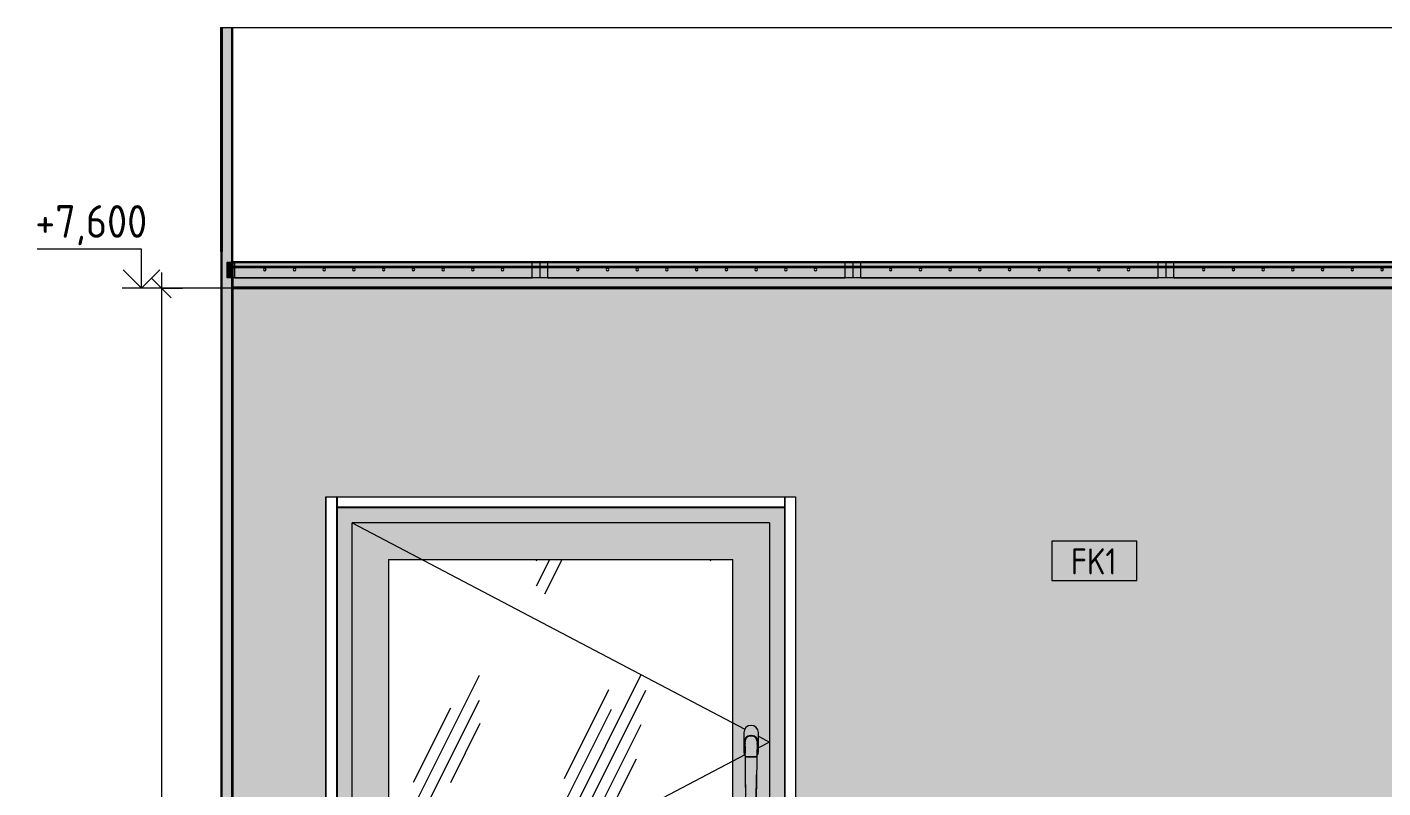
# Model space of a CAD drawing. Header units: millimetres. Extents: x 108302 to 166327, y -1987 to 21700.
# Drawn here: x 122686 to 125285, y 6642 to 8100 of the extents above; entities that cross this region are included whole.
import ezdxf

# ---------------------------------------------------------------- set-up
doc = ezdxf.new("R2010")
doc.units = ezdxf.units.MM
for name, color, linetype, lineweight in [('A-ANNO-DIMS', 7, 'Continuous', 9), ('A-ANNO-DIMS-25', 7, 'Continuous', 9), ('A-CLNG', 7, 'Continuous', 9), ('A-FLOR', 7, 'Continuous', 9), ('A-GLAZ', 7, 'Continuous', 9), ('A-WALL-IDEN', 7, 'Continuous', 9), ('A-WALL-PATT', 7, 'Continuous', 9), ('G-ANNO-DIMS', 7, 'Continuous', 9), ('G-ANNO-DIMS-1', 7, 'Continuous', 20), ('I-WALL', 7, 'Continuous', 9)]:
    doc.layers.add(name, color=color, linetype=linetype, lineweight=lineweight)
for name, color, linetype, lineweight, true_color in [('A-CLNG-1', 7, 'Continuous', 9, 0x787878), ('A-CLNG-FNSH-1', 251, 'Continuous', 30, 0x505050), ('A-CLNG-FNSH-2', 7, 'Continuous', 30, 0x3c3c3c), ('A-FLOR-FNSH-1', 7, 'Continuous', 40, 0x3c3c3c), ('A-WALL-4', 7, 'Continuous', 30, 0x3c3c3c), ('A-WALL-FNSH-2', 251, 'Continuous', 30, 0x505050), ('A-WALL-FNSH-3', 7, 'Continuous', 30, 0x3c3c3c), ('I-FURN-2', 7, 'Continuous', 9, 0xacacac), ('I-FURN-4', 7, 'Continuous', 9, 0xc0c0c0), ('I-WALL-1', 7, 'Continuous', 9, 0x787878)]:
    doc.layers.add(name, color=color, linetype=linetype, lineweight=lineweight, true_color=true_color)
doc.layers.add('I-FURN-3', color=7, linetype='Continuous', lineweight=9, true_color=0x7f7f7f, transparency=0.7)
doc.styles.add('GOST Common_1', font='GOST_Common.ttf', dxfattribs={"width": 0.9, "height": 50})
doc.styles.add('ISOCPEUR_1', font='isocpeur.ttf', dxfattribs={"width": 0.9, "height": 62.5})
doc.dimstyles.new('ISO-2_5_0_9К_БОЛЬШОЙ_1', dxfattribs={"dimscale": 304.8, "dimtxt": 62.248823, "dimasz": 0.123031, "dimexe": 0.098425, "dimexo": 0.246063, "dimgap": 0, "dimtad": 1, "dimdec": 0, "dimrnd": 10, "dimzin": 0, "dimdsep": 46, "dimtxsty": 'ISOCPEUR_1', "dimblk1": 'OBLIQUE', "dimblk2": 'OBLIQUE', "dimsah": 1, "dimcen": 0.09, "dimdle": 0.098425, "dimazin": 0, "dimtfac": 1, "dimtdec": 4, "dimtix": 1, "dimtmove": 0, "dimatfit": 3, "dimfxl": 1, "dimtvp": 1, "dimtolj": 1, "dimtzin": 0, "dimarcsym": 2})

# ---------------------------------------------------------------- blocks, each defined once
blk = doc.blocks.new('120_Окно_СКБ_1Ст - 120_Окно_СКБ_1Ст 900х2500_h_ с форточкой-22877787-Развертка 2_47-1')
at = {"layer": 'A-GLAZ'}
h = blk.add_hatch(color=256, dxfattribs=at)
h.paths.add_polyline_path([(111250.4, 4700), (111250.4, 7200), (111250, 7200), (111250, 4700)])
h.paths.add_polyline_path([(112080, 4700), (112129.4, 4700), (112129.4, 7180), (111271.4, 7180), (111271.4, 4700), (112030, 4700)])
h.paths.add_polyline_path([(111842.9, 4750), (111300, 4750), (111300, 6280), (112100, 6280), (112100, 4750), (112002.2, 4750)])
h.paths.add_polyline_path([(111604, 6310), (111300, 6310), (111300, 7150), (112100, 7150), (112100, 6310), (111684.7, 6310)])
h = blk.add_hatch(color=256, dxfattribs=at)
h.paths.add_polyline_path([(112030, 6310), (112100, 6310), (112100, 7150), (111300, 7150), (111300, 6310), (112002.2, 6310)])
h.paths.add_polyline_path([(111370, 6380), (111370, 7080), (112030, 7080), (112030, 6380), (111576.2, 6380)])
h.paths.add_polyline_path([(112072, 6620.5), (112056, 6620.8), (112055.1, 6621.3), (112055, 6621.6), (112053.8, 6703.8), (112052.9, 6705), (112051.5, 6708.4), (112051, 6712), (112051, 6748), (112051.5, 6751.6), (112052.9, 6755), (112055.1, 6757.9), (112058, 6760.1), (112061.4, 6761.5), (112065, 6762), (112068.6, 6761.5), (112072, 6760.1), (112075, 6757.8), (112077.1, 6755), (112078.5, 6751.6), (112079, 6748), (112079, 6712), (112078.5, 6708.4), (112077.1, 6705), (112076.1, 6703.6), (112075.8, 6680.4), (112074.9, 6621.3), (112073.9, 6620.7), (112072.8, 6620.5)])
h = blk.add_hatch(dxfattribs=at)
h.set_pattern_fill('FP_14', color=256, style=0, pattern_type=2)
h.set_pattern_definition([(63.435, (63.5, 31.75), (-255.5833, 766.7475), [317.5, -190.5, 317.5, -190.5, -403.903]), (63.435, (63.5, 31.75), (-255.5833, 766.7475), [-1016, 127, -276.903]), (63.435, (47.6, 47.6), (-255.5833, 766.7475), [254, -317.5, 190.5, -190.5, -467.403]), (63.435, (47.6, 47.6), (-255.5833, 766.7475), [-952.5, 222.25, -245.153]), (63.435, (47.6, 95.25), (-255.5833, 766.7475), [190.5, -381, 127, -190.5, -530.903]), (63.435, (47.6, 95.25), (-255.5833, 766.7475), [-889, 285.75, -245.153]), (63.435, (95.25, 47.6), (-255.5833, 766.7475), [190.5, -381, 158.75, -6404.653]), (63.435, (142.9, 95.25), (-255.5833, 766.7475), [95.25, -476.25, 63.5, -6499.903]), (63.435, (63.5, 174.6), (-255.5833, 766.7475), [63.5, -476.25, 63.5, -254, -562.653]), (63.435, (63.5, 174.6), (-255.5833, 766.7475), [-857.25, 158.75, -403.903]), (63.435, (349.25, 127), (-255.5833, 766.7475), [317.5, -476.25, 381, -251.503]), (63.435, (349.25, 79.4), (-255.5833, 766.7475), [444.5, -317.5, 476.25, -188.003]), (63.435, (381, 95.25), (-255.5833, 766.7475), [508, -254, 381, -276.903]), (63.435, (428.6, 142.9), (-255.5833, 766.7475), [317.5, -444.5, 254, -403.903]), (63.435, (381, 238.1), (-255.5833, 766.7475), [158.75, -635, 190.5, -435.653]), (63.435, (476.25, 190.5), (-255.5833, 766.7475), [127, -635, 127, -530.903])])
h.paths.add_polyline_path([(111576.2, 6380), (112030, 6380), (112030, 7080), (111370, 7080), (111370, 6380)])
h = blk.add_hatch(color=256, dxfattribs=at)
h.paths.add_polyline_path([(112052.9, 6730.3), (112053.1, 6731.9), (112053, 6730.4)])
h.paths.add_polyline_path([(112053.9, 6703.6), (112053, 6729.7), (112052.9, 6733.7), (112053.1, 6734), (112053.4, 6734.4), (112053.8, 6736.1), (112054.5, 6737.3), (112056.5, 6739.6), (112056.6, 6739.2), (112057.2, 6740), (112057.3, 6740.2), (112059.2, 6741.4), (112062.1, 6742.2), (112066, 6742.5), (112069.7, 6741.8), (112072.6, 6740.3), (112074.8, 6738.2), (112076.4, 6735.7), (112077, 6733.8), (112076.9, 6733.5), (112077.3, 6732), (112077.1, 6729.7), (112076.5, 6719.3), (112076.1, 6703.6), (112077.1, 6705), (112078.6, 6708.6), (112079, 6713.4), (112079, 6748), (112078.5, 6751.6), (112077.1, 6755), (112074.9, 6757.9), (112072, 6760.1), (112068.6, 6761.5), (112065, 6762), (112061.4, 6761.5), (112058, 6760.1), (112055, 6757.8), (112052.9, 6755), (112051.5, 6751.6), (112051, 6748), (112051, 6712), (112051.5, 6708.4), (112052.9, 6705), (112053.8, 6703.8)])
for points in [[(112054, 6701.2), (112054.5, 6701.6), (112057, 6701.9), (112058, 6701.9), (112060.2, 6725.9), (112061, 6732.1), (112062.6, 6739.4), (112063.4, 6742.4), (112060, 6741.7), (112057.4, 6740.3), (112057.3, 6739.9), (112057.2, 6739.7), (112056.6, 6739.2), (112056.3, 6739.4), (112055.2, 6738.3), (112053.6, 6735.7), (112053.5, 6735.4), (112053.3, 6734.2), (112052.9, 6733.7), (112053, 6729.7), (112053.3, 6725.2), (112054, 6701.2)], [(112063.7, 6701.9), (112072, 6701.9), (112069.9, 6725.6), (112068.7, 6733.8), (112067.5, 6739.1), (112066, 6742.5), (112063.9, 6742.2), (112062.8, 6739.8), (112062.1, 6737.5), (112061, 6732.1), (112059.5, 6719.3), (112058, 6701.9), (112063.4, 6701.9)], [(112058, 6620.5), (112058, 6701.9), (112054.5, 6701.6), (112054, 6701.1), (112055.1, 6621.3), (112056, 6620.8), (112057.2, 6620.5)], [(112061.7, 6620.5), (112072, 6620.5), (112072, 6701.9), (112058, 6701.9), (112058, 6620.5)], [(112072, 6620.5), (112074.1, 6620.8), (112074.9, 6621.3), (112075, 6621.6), (112075.9, 6701.4), (112074.3, 6701.8), (112072, 6701.9), (112072, 6627.5)], [(112076, 6700.4), (112076, 6700.5), (112076, 6700.5)]]:
    blk.add_hatch(color=256, dxfattribs=at).paths.add_polyline_path(points)
h = blk.add_hatch(color=256, dxfattribs=at)
h.paths.add_polyline_path([(112076, 6701.2), (112076.9, 6727.5), (112077.1, 6733), (112077, 6733.8), (112077, 6734.2), (112075.3, 6737.6), (112073.5, 6739.6), (112070.8, 6741.4), (112068, 6742.2), (112066, 6742.5), (112067.3, 6739.7), (112067.5, 6739.1), (112069, 6732.1), (112070.5, 6719.8), (112072.3, 6701.9), (112075.5, 6701.6), (112075.9, 6701.3)])
h.paths.add_polyline_path([(112076.4, 6734.7), (112076, 6735.7), (112076.3, 6734.9)])
for p, q in [((111250, 4700), (111250, 7200)), ((111250, 7200), (112150, 7200)), ((112150, 7200), (112150, 4700)), ((111300, 6310), (111300, 7150)), ((112100, 7150), (111300, 7150)), ((111300, 7150), (112052.8, 6754.8)), ((112100, 7150), (112100, 6310)), ((111370, 7080), (111370, 6380)), ((111370, 7080), (112030, 7080)), ((112030, 6380), (112030, 7080)), ((112051, 6748), (112051, 6712)), ((112051, 6748), (112051, 6712)), ((112063.9, 6742.5), (112066.1, 6742.5)), ((112064, 6742.5), (112066, 6742.5)), ((112066, 6741.5), (112064, 6741.5)), ((112079, 6712), (112079, 6748)), ((112079, 6712), (112079, 6748)), ((112079, 6741), (112100, 6730)), ((112052.5, 6729), (112052.5, 6731)), ((112055, 6621.6), (112053.5, 6730.8)), ((112076.5, 6731), (112075, 6621.6)), ((112077.5, 6731), (112077.5, 6729)), ((112100, 6730), (112079, 6719)), ((112052.8, 6705.2), (111300, 6310)), ((112054, 6701.2), (112054, 6700.5)), ((112054, 6700.5), (112054, 6701.2)), ((112054, 6700.5), (112054, 6700.5)), ((112056, 6701.8), (112057, 6701.9)), ((112057, 6701.9), (112058, 6701.9)), ((112072, 6701.9), (112058, 6701.9)), ((112058, 6701.9), (112072, 6701.9)), ((112072, 6701.9), (112073, 6701.9)), ((112073, 6701.9), (112074, 6701.8)), ((112076, 6700.5), (112076, 6701.2)), ((112076, 6701.2), (112076, 6700.5))]:
    blk.add_line(p, q, dxfattribs=at)
at = {"layer": 'A-GLAZ', "flags": 128}
for points in [[(112052.5, 6731), (112052.9, 6734), (112054, 6736.7), (112055.9, 6739.1), (112058.3, 6741), (112061, 6742.1), (112064, 6742.5)], [(112066, 6742.5), (112069, 6742.1), (112071.7, 6741)], [(112071.7, 6741), (112074.1, 6739.1), (112076, 6736.7), (112077.1, 6734), (112077.5, 6731)], [(112053.2, 6725.2), (112052.9, 6726), (112052.5, 6729)], [(112052.9, 6726.2), (112053, 6725.5), (112053.4, 6719.4), (112053.7, 6712.4), (112053.8, 6708.6)], [(112077.1, 6726.2), (112077, 6725.5), (112076.6, 6719.4), (112076.3, 6712.4), (112076.2, 6708.6)], [(112077.5, 6729), (112077.1, 6726), (112076.8, 6725.2)], [(112058, 6701.9), (112057, 6701.9), (112056, 6701.8), (112055.2, 6701.7), (112054.5, 6701.6), (112054.1, 6701.4), (112054, 6701.2)], [(112054, 6701.2), (112054.1, 6701.4), (112054.5, 6701.6)], [(112054.5, 6701.6), (112055.2, 6701.7), (112056, 6701.8)], [(112076, 6701.2), (112075.9, 6701.4), (112075.5, 6701.6), (112074.8, 6701.7), (112074, 6701.8), (112073, 6701.9), (112072, 6701.9)], [(112074, 6701.8), (112074.8, 6701.7), (112075.5, 6701.6)], [(112075.5, 6701.6), (112075.9, 6701.4), (112076, 6701.2)], [(112055, 6621.6), (112054.5, 6662.7), (112054.3, 6672.5)], [(112075, 6621.6), (112075.5, 6662.7), (112075.7, 6672.5)]]:
    blk.add_lwpolyline(points, dxfattribs=at)
at = {"layer": 'A-GLAZ'}
for centre, radius, start, end in [((112065, 6748), 14, 0, 180), ((112065, 6748), 14, 0, 180), ((112064, 6731), 11.5, 90.2744, 204.8614), ((112064, 6731), 10.5, 90.2744, 181.3109), ((112066, 6731), 10.5, 0.0023, 89.7256), ((112066, 6731), 11.5, 335.1322, 89.7256), ((112065, 6712), 14, 180, 217.3919), ((112065, 6712), 14, 180, 217.174), ((112065, 6712), 14, 322.6053, 0), ((112065, 6712), 14, 322.826, 0)]:
    blk.add_arc(centre, radius, start, end, dxfattribs=at)
blk = doc.blocks.new('Панель потолочная - Панель потолочная_ 1200х600-33054558-Развертка 2_47-1')
at = {"layer": 'I-FURN-3'}
blk.add_hatch(color=256, dxfattribs=at).paths.add_polyline_path([(111071, 7620), (111071, 7650), (111060.6, 7650), (111060.6, 7620), (111070, 7620)])
h = blk.add_hatch(color=256, dxfattribs=at)
h.paths.add_polyline_path([(111071, 7620), (111660.6, 7620), (111660.6, 7650), (111071, 7650), (111071, 7633.3)])
h.paths.add_polyline_path([(111531.6, 7633.3), (111531, 7633.4), (111529.4, 7634.6), (111529.2, 7635.2), (111529.4, 7636.9), (111530.4, 7638), (111532.3, 7638.3), (111533.4, 7637.5), (111534, 7636.5), (111534, 7635.6), (111533.4, 7634.1), (111532.9, 7633.9)])
h.paths.add_polyline_path([(111588.6, 7633.3), (111588, 7633.4), (111586.4, 7634.6), (111586.2, 7635.2), (111586.4, 7636.9), (111587.4, 7638), (111589.3, 7638.3), (111590.4, 7637.5), (111591, 7636.5), (111591, 7635.6), (111590.4, 7634.1), (111589.9, 7633.9)])
h.paths.add_polyline_path([(111360.6, 7633.3), (111359.5, 7633.7), (111358.8, 7634.1), (111358.1, 7635.8), (111358.2, 7636.5), (111359.4, 7638), (111360.6, 7638.3), (111362.4, 7637.6), (111362.9, 7636.5), (111363.1, 7635.8), (111362.8, 7634.6), (111361.9, 7633.7)])
h.paths.add_polyline_path([(111474.6, 7633.3), (111474, 7633.4), (111472.4, 7634.6), (111472.2, 7635.2), (111472.4, 7637.1), (111474, 7638.3), (111475.3, 7638.3), (111476.8, 7637.1), (111477.1, 7635.8), (111476.4, 7634.1), (111474.8, 7633.4)])
h.paths.add_polyline_path([(111189.6, 7633.3), (111189, 7633.4), (111187.4, 7634.6), (111187.2, 7635.2), (111187.4, 7636.9), (111188.4, 7638), (111190.3, 7638.3), (111191.4, 7637.5), (111192, 7636.5), (111192, 7635.6), (111191.4, 7634.1), (111190.9, 7633.9)])
h.paths.add_polyline_path([(111303.6, 7633.3), (111302.4, 7633.7), (111301.6, 7634.6), (111301.1, 7635.8), (111301.2, 7636.5), (111302.4, 7638), (111303.6, 7638.3), (111305.4, 7637.6), (111306.1, 7635.8), (111305.8, 7634.6), (111304.3, 7633.4)])
h.paths.add_polyline_path([(111132.6, 7633.3), (111132, 7633.4), (111130.4, 7634.6), (111130.2, 7635.2), (111130.4, 7636.9), (111131.4, 7638), (111133.3, 7638.3), (111134.4, 7637.5), (111135, 7636.5), (111135, 7635.6), (111134.4, 7634.1), (111133.9, 7633.9)])
h.paths.add_polyline_path([(111417.6, 7633.3), (111415.8, 7634.1), (111415.1, 7635.8), (111415.2, 7636.5), (111416.4, 7638), (111417.6, 7638.3), (111419.4, 7637.6), (111419.9, 7636.5), (111420.1, 7635.8), (111419.8, 7634.6), (111418.9, 7633.7)])
h.paths.add_polyline_path([(111246, 7633.4), (111244.8, 7634.1), (111244.2, 7635.2), (111244.2, 7636.5), (111244.8, 7637.6), (111246.6, 7638.3), (111247.3, 7638.3), (111248.8, 7637.1), (111249.1, 7635.8), (111248.4, 7634.1), (111247.3, 7633.4)])
h = blk.add_hatch(color=256, dxfattribs=at)
h.paths.add_polyline_path([(111588.6, 7633.3), (111590.4, 7634.1), (111591.1, 7635.8), (111590.8, 7637.1), (111589.3, 7638.3), (111587.4, 7638), (111586.8, 7637.6), (111586.2, 7636.5), (111586.4, 7634.6), (111588, 7633.4)])
h.paths.add_polyline_path([(111531.6, 7633.3), (111533.4, 7634.1), (111534.1, 7635.8), (111533.8, 7637.1), (111532.3, 7638.3), (111530.4, 7638), (111529.8, 7637.6), (111529.2, 7636.5), (111529.4, 7634.6), (111531, 7633.4)])
h.paths.add_polyline_path([(111417.6, 7633.3), (111418.9, 7633.7), (111419.8, 7634.6), (111420.1, 7635.8), (111419.4, 7637.6), (111417.6, 7638.3), (111416.4, 7638), (111415.2, 7636.5), (111415.2, 7635.6), (111415.8, 7634.1), (111416.4, 7633.7)])
h.paths.add_polyline_path([(111474.6, 7633.3), (111476.4, 7634.1), (111477.1, 7635.8), (111476.8, 7637.1), (111476.4, 7637.6), (111475.3, 7638.3), (111474, 7638.3), (111472.4, 7637.1), (111472.2, 7635.2), (111472.8, 7634.1), (111474, 7633.4)])
h.paths.add_polyline_path([(111360.6, 7633.3), (111361.9, 7633.7), (111362.8, 7634.6), (111363.1, 7635.8), (111362.4, 7637.6), (111360.6, 7638.3), (111359.4, 7638), (111358.2, 7636.5), (111358.2, 7635.6), (111358.8, 7634.1), (111360, 7633.4)])
h.paths.add_polyline_path([(111303.6, 7633.3), (111304.6, 7633.7), (111305.8, 7634.6), (111306.1, 7635.8), (111305.4, 7637.6), (111303.6, 7638.3), (111302.4, 7638), (111301.2, 7636.5), (111301.2, 7635.6), (111301.8, 7634.1), (111303, 7633.4)])
h.paths.add_polyline_path([(111189.6, 7633.3), (111191.4, 7634.1), (111192.1, 7635.8), (111191.8, 7637.1), (111190.3, 7638.3), (111188.4, 7638), (111187.8, 7637.6), (111187.2, 7636.5), (111187.4, 7634.6), (111189, 7633.4)])
h.paths.add_polyline_path([(111132.6, 7633.3), (111134.4, 7634.1), (111135.1, 7635.8), (111134.8, 7637.1), (111133.3, 7638.3), (111131.4, 7638), (111130.8, 7637.6), (111130.2, 7636.5), (111130.4, 7634.6), (111132, 7633.4)])
h.paths.add_polyline_path([(111246, 7633.4), (111247.3, 7633.4), (111248.4, 7634.1), (111249.1, 7635.8), (111248.8, 7637.1), (111247.3, 7638.3), (111246.6, 7638.3), (111244.8, 7637.6), (111244.2, 7636.5), (111244.2, 7635.2), (111244.8, 7634.1)])
at = {"layer": 'I-FURN-2'}
for p, q in [((111645.6, 7650), (111075.6, 7650)), ((111075.6, 7620), (111075.6, 7650)), ((111645.6, 7620), (111645.6, 7650)), ((111075.6, 7620), (111645.6, 7620))]:
    blk.add_line(p, q, dxfattribs=at)
for centre, start, end in [((111132.6, 7635.8), 0, 180), ((111132.6, 7635.8), 180, 0), ((111189.6, 7635.8), 0, 180), ((111189.6, 7635.8), 180, 0), ((111246.6, 7635.8), 0, 180), ((111246.6, 7635.8), 180, 0), ((111303.6, 7635.8), 0, 180), ((111303.6, 7635.8), 180, 0), ((111360.6, 7635.8), 0, 180), ((111360.6, 7635.8), 180, 0), ((111417.6, 7635.8), 0, 180), ((111417.6, 7635.8), 180, 0), ((111474.6, 7635.8), 0, 180), ((111474.6, 7635.8), 180, 0), ((111531.6, 7635.8), 0, 180), ((111531.6, 7635.8), 180, 0), ((111588.6, 7635.8), 0, 180), ((111588.6, 7635.8), 180, 0)]:
    blk.add_arc(centre, 2.5, start, end, dxfattribs=at)
at = {"layer": 'I-FURN-4'}
for p, q in [((111060.6, 7650), (111660.6, 7650)), ((111060.6, 7620), (111060.6, 7650)), ((111660.6, 7620), (111660.6, 7650)), ((111660.6, 7620), (111060.6, 7620))]:
    blk.add_line(p, q, dxfattribs=at)
blk = doc.blocks.new('Панель потолочная - Панель потолочная_ 1200х600-V12-Развертка 2_47-1')
at = {"layer": 'I-FURN-3'}
h = blk.add_hatch(color=256, dxfattribs=at)
h.paths.add_polyline_path([(111848.8, 7620), (112260.6, 7620), (112260.6, 7650), (111660.6, 7650), (111660.6, 7620), (111848.4, 7620)])
h.paths.add_polyline_path([(112188.6, 7633.3), (112188, 7633.4), (112186.4, 7634.6), (112186.2, 7635.2), (112186.4, 7636.9), (112187.4, 7638), (112189.3, 7638.3), (112190.4, 7637.5), (112191, 7636.5), (112191, 7635.6), (112190.4, 7634.1), (112189.9, 7633.9)])
h.paths.add_polyline_path([(112131.6, 7633.3), (112131, 7633.4), (112129.4, 7634.6), (112129.2, 7635.2), (112129.4, 7636.9), (112130.4, 7638), (112132.3, 7638.3), (112133.4, 7637.5), (112134, 7636.5), (112134, 7635.6), (112133.4, 7634.1), (112132.9, 7633.9)])
h.paths.add_polyline_path([(112074.6, 7633.3), (112074, 7633.4), (112072.4, 7634.6), (112072.2, 7635.2), (112072.4, 7637.1), (112074, 7638.3), (112075.3, 7638.3), (112076.8, 7637.1), (112077.1, 7635.8), (112076.4, 7634.1), (112074.8, 7633.4)])
h.paths.add_polyline_path([(111960.6, 7633.3), (111959.5, 7633.7), (111958.8, 7634.1), (111958.1, 7635.8), (111958.2, 7636.5), (111959.4, 7638), (111960.6, 7638.3), (111962.4, 7637.6), (111962.9, 7636.5), (111963.1, 7635.8), (111962.8, 7634.6), (111961.9, 7633.7)])
h.paths.add_polyline_path([(112017.6, 7633.3), (112015.8, 7634.1), (112015.1, 7635.8), (112015.2, 7636.5), (112016.4, 7638), (112017.6, 7638.3), (112019.4, 7637.6), (112019.9, 7636.5), (112020.1, 7635.8), (112019.8, 7634.6), (112018.9, 7633.7)])
h.paths.add_polyline_path([(111903.6, 7633.3), (111902.4, 7633.7), (111901.6, 7634.6), (111901.1, 7635.8), (111901.2, 7636.5), (111902.4, 7638), (111903.6, 7638.3), (111905.4, 7637.6), (111906.1, 7635.8), (111905.8, 7634.6), (111904.3, 7633.4)])
h.paths.add_polyline_path([(111789.6, 7633.3), (111789, 7633.4), (111787.4, 7634.6), (111787.2, 7635.2), (111787.4, 7636.9), (111788.4, 7638), (111790.3, 7638.3), (111791.4, 7637.5), (111792, 7636.5), (111792, 7635.6), (111791.4, 7634.1), (111790.9, 7633.9)])
h.paths.add_polyline_path([(111732.6, 7633.3), (111732, 7633.4), (111730.4, 7634.6), (111730.2, 7635.2), (111730.4, 7636.9), (111731.4, 7638), (111733.3, 7638.3), (111734.4, 7637.5), (111735, 7636.5), (111735, 7635.6), (111734.4, 7634.1), (111733.9, 7633.9)])
h.paths.add_polyline_path([(111846, 7633.4), (111844.8, 7634.1), (111844.2, 7635.2), (111844.2, 7636.5), (111844.8, 7637.6), (111846.6, 7638.3), (111847.3, 7638.3), (111848.8, 7637.1), (111849.1, 7635.8), (111848.4, 7634.1), (111847.3, 7633.4)])
h = blk.add_hatch(color=256, dxfattribs=at)
h.paths.add_polyline_path([(112131.6, 7633.3), (112133.4, 7634.1), (112134.1, 7635.8), (112133.8, 7637.1), (112132.3, 7638.3), (112130.4, 7638), (112129.8, 7637.6), (112129.2, 7636.5), (112129.4, 7634.6), (112131, 7633.4)])
h.paths.add_polyline_path([(112188.6, 7633.3), (112190.4, 7634.1), (112191.1, 7635.8), (112190.8, 7637.1), (112189.3, 7638.3), (112187.4, 7638), (112186.8, 7637.6), (112186.2, 7636.5), (112186.4, 7634.6), (112188, 7633.4)])
h.paths.add_polyline_path([(112074.6, 7633.3), (112076.4, 7634.1), (112077.1, 7635.8), (112076.8, 7637.1), (112076.4, 7637.6), (112075.3, 7638.3), (112074, 7638.3), (112072.4, 7637.1), (112072.2, 7635.2), (112072.8, 7634.1), (112074, 7633.4)])
h.paths.add_polyline_path([(112017.6, 7633.3), (112018.9, 7633.7), (112019.8, 7634.6), (112020.1, 7635.8), (112019.4, 7637.6), (112017.6, 7638.3), (112016.4, 7638), (112015.2, 7636.5), (112015.2, 7635.6), (112015.8, 7634.1), (112016.4, 7633.7)])
h.paths.add_polyline_path([(111960.6, 7633.3), (111961.9, 7633.7), (111962.8, 7634.6), (111963.1, 7635.8), (111962.4, 7637.6), (111960.6, 7638.3), (111959.4, 7638), (111958.2, 7636.5), (111958.2, 7635.6), (111958.8, 7634.1), (111960, 7633.4)])
h.paths.add_polyline_path([(111903.6, 7633.3), (111904.6, 7633.7), (111905.8, 7634.6), (111906.1, 7635.8), (111905.4, 7637.6), (111903.6, 7638.3), (111902.4, 7638), (111901.2, 7636.5), (111901.2, 7635.6), (111901.8, 7634.1), (111903, 7633.4)])
h.paths.add_polyline_path([(111789.6, 7633.3), (111791.4, 7634.1), (111792.1, 7635.8), (111791.8, 7637.1), (111790.3, 7638.3), (111788.4, 7638), (111787.8, 7637.6), (111787.2, 7636.5), (111787.4, 7634.6), (111789, 7633.4)])
h.paths.add_polyline_path([(111732.6, 7633.3), (111734.4, 7634.1), (111735.1, 7635.8), (111734.8, 7637.1), (111733.3, 7638.3), (111731.4, 7638), (111730.8, 7637.6), (111730.2, 7636.5), (111730.4, 7634.6), (111732, 7633.4)])
h.paths.add_polyline_path([(111846, 7633.4), (111847.3, 7633.4), (111848.4, 7634.1), (111849.1, 7635.8), (111848.8, 7637.1), (111847.3, 7638.3), (111846.6, 7638.3), (111844.8, 7637.6), (111844.2, 7636.5), (111844.2, 7635.2), (111844.8, 7634.1)])
at = {"layer": 'I-FURN-2'}
for p, q in [((112245.6, 7650), (111675.6, 7650)), ((111675.6, 7620), (111675.6, 7650)), ((112245.6, 7620), (112245.6, 7650)), ((111675.6, 7620), (112245.6, 7620))]:
    blk.add_line(p, q, dxfattribs=at)
for centre, start, end in [((111732.6, 7635.8), 0, 180), ((111732.6, 7635.8), 180, 0), ((111789.6, 7635.8), 0, 180), ((111789.6, 7635.8), 180, 0), ((111846.6, 7635.8), 0, 180), ((111846.6, 7635.8), 180, 0), ((111903.6, 7635.8), 0, 180), ((111903.6, 7635.8), 180, 0), ((111960.6, 7635.8), 0, 180), ((111960.6, 7635.8), 180, 0), ((112017.6, 7635.8), 0, 180), ((112017.6, 7635.8), 180, 0), ((112074.6, 7635.8), 0, 180), ((112074.6, 7635.8), 180, 0), ((112131.6, 7635.8), 0, 180), ((112131.6, 7635.8), 180, 0), ((112188.6, 7635.8), 0, 180), ((112188.6, 7635.8), 180, 0)]:
    blk.add_arc(centre, 2.5, start, end, dxfattribs=at)
at = {"layer": 'I-FURN-4'}
for p, q in [((111660.6, 7650), (112260.6, 7650)), ((111660.6, 7620), (111660.6, 7650)), ((112260.6, 7620), (112260.6, 7650)), ((112260.6, 7620), (111660.6, 7620))]:
    blk.add_line(p, q, dxfattribs=at)
blk = doc.blocks.new('Панель потолочная - Панель потолочная_ 1200х600-V13-Развертка 2_47-1')
at = {"layer": 'I-FURN-3'}
h = blk.add_hatch(color=256, dxfattribs=at)
h.paths.add_polyline_path([(112796, 7620), (112860.6, 7620), (112860.6, 7650), (112260.6, 7650), (112260.6, 7620), (112790.4, 7620)])
h.paths.add_polyline_path([(112731.6, 7633.3), (112731, 7633.4), (112729.4, 7634.6), (112729.2, 7635.2), (112729.4, 7636.9), (112730.4, 7638), (112732.3, 7638.3), (112733.4, 7637.5), (112734, 7636.5), (112734, 7635.6), (112733.4, 7634.1), (112732.9, 7633.9)])
h.paths.add_polyline_path([(112788.6, 7633.3), (112788, 7633.4), (112786.4, 7634.6), (112786.2, 7635.2), (112786.4, 7636.9), (112787.4, 7638), (112789.3, 7638.3), (112790.4, 7637.5), (112791, 7636.5), (112791, 7635.6), (112790.4, 7634.1), (112789.9, 7633.9)])
h.paths.add_polyline_path([(112617.6, 7633.3), (112615.8, 7634.1), (112615.1, 7635.8), (112615.2, 7636.5), (112616.4, 7638), (112617.6, 7638.3), (112619.4, 7637.6), (112619.9, 7636.5), (112620.1, 7635.8), (112619.8, 7634.6), (112618.9, 7633.7)])
h.paths.add_polyline_path([(112674.6, 7633.3), (112674, 7633.4), (112672.4, 7634.6), (112672.2, 7635.2), (112672.4, 7637.1), (112674, 7638.3), (112675.3, 7638.3), (112676.8, 7637.1), (112677.1, 7635.8), (112676.4, 7634.1), (112674.8, 7633.4)])
h.paths.add_polyline_path([(112560.6, 7633.3), (112559.5, 7633.7), (112558.8, 7634.1), (112558.1, 7635.8), (112558.2, 7636.5), (112559.4, 7638), (112560.6, 7638.3), (112562.4, 7637.6), (112562.9, 7636.5), (112563.1, 7635.8), (112562.8, 7634.6), (112561.9, 7633.7)])
h.paths.add_polyline_path([(112389.6, 7633.3), (112389, 7633.4), (112387.4, 7634.6), (112387.2, 7635.2), (112387.4, 7636.9), (112388.4, 7638), (112390.3, 7638.3), (112391.4, 7637.5), (112392, 7636.5), (112392, 7635.6), (112391.4, 7634.1), (112390.9, 7633.9)])
h.paths.add_polyline_path([(112503.6, 7633.3), (112502.4, 7633.7), (112501.6, 7634.6), (112501.1, 7635.8), (112501.2, 7636.5), (112502.4, 7638), (112503.6, 7638.3), (112505.4, 7637.6), (112506.1, 7635.8), (112505.8, 7634.6), (112504.3, 7633.4)])
h.paths.add_polyline_path([(112332.6, 7633.3), (112332, 7633.4), (112330.4, 7634.6), (112330.2, 7635.2), (112330.4, 7636.9), (112331.4, 7638), (112333.3, 7638.3), (112334.4, 7637.5), (112335, 7636.5), (112335, 7635.6), (112334.4, 7634.1), (112333.9, 7633.9)])
h.paths.add_polyline_path([(112446, 7633.4), (112444.8, 7634.1), (112444.2, 7635.2), (112444.2, 7636.5), (112444.8, 7637.6), (112446.6, 7638.3), (112447.3, 7638.3), (112448.8, 7637.1), (112449.1, 7635.8), (112448.4, 7634.1), (112447.3, 7633.4)])
h = blk.add_hatch(color=256, dxfattribs=at)
h.paths.add_polyline_path([(112731.6, 7633.3), (112733.4, 7634.1), (112734.1, 7635.8), (112733.8, 7637.1), (112732.3, 7638.3), (112730.4, 7638), (112729.8, 7637.6), (112729.2, 7636.5), (112729.4, 7634.6), (112731, 7633.4)])
h.paths.add_polyline_path([(112788.6, 7633.3), (112790.4, 7634.1), (112791.1, 7635.8), (112790.8, 7637.1), (112789.3, 7638.3), (112787.4, 7638), (112786.8, 7637.6), (112786.2, 7636.5), (112786.4, 7634.6), (112788, 7633.4)])
h.paths.add_polyline_path([(112674.6, 7633.3), (112676.4, 7634.1), (112677.1, 7635.8), (112676.8, 7637.1), (112676.4, 7637.6), (112675.3, 7638.3), (112674, 7638.3), (112672.4, 7637.1), (112672.2, 7635.2), (112672.8, 7634.1), (112674, 7633.4)])
h.paths.add_polyline_path([(112617.6, 7633.3), (112618.9, 7633.7), (112619.8, 7634.6), (112620.1, 7635.8), (112619.4, 7637.6), (112617.6, 7638.3), (112616.4, 7638), (112615.2, 7636.5), (112615.2, 7635.6), (112615.8, 7634.1), (112616.4, 7633.7)])
h.paths.add_polyline_path([(112503.6, 7633.3), (112504.6, 7633.7), (112505.8, 7634.6), (112506.1, 7635.8), (112505.4, 7637.6), (112503.6, 7638.3), (112502.4, 7638), (112501.2, 7636.5), (112501.2, 7635.6), (112501.8, 7634.1), (112503, 7633.4)])
h.paths.add_polyline_path([(112560.6, 7633.3), (112561.9, 7633.7), (112562.8, 7634.6), (112563.1, 7635.8), (112562.4, 7637.6), (112560.6, 7638.3), (112559.4, 7638), (112558.2, 7636.5), (112558.2, 7635.6), (112558.8, 7634.1), (112560, 7633.4)])
h.paths.add_polyline_path([(112389.6, 7633.3), (112391.4, 7634.1), (112392.1, 7635.8), (112391.8, 7637.1), (112390.3, 7638.3), (112388.4, 7638), (112387.8, 7637.6), (112387.2, 7636.5), (112387.4, 7634.6), (112389, 7633.4)])
h.paths.add_polyline_path([(112332.6, 7633.3), (112334.4, 7634.1), (112335.1, 7635.8), (112334.8, 7637.1), (112333.3, 7638.3), (112331.4, 7638), (112330.8, 7637.6), (112330.2, 7636.5), (112330.4, 7634.6), (112332, 7633.4)])
h.paths.add_polyline_path([(112446, 7633.4), (112447.3, 7633.4), (112448.4, 7634.1), (112449.1, 7635.8), (112448.8, 7637.1), (112447.3, 7638.3), (112446.6, 7638.3), (112444.8, 7637.6), (112444.2, 7636.5), (112444.2, 7635.2), (112444.8, 7634.1)])
at = {"layer": 'I-FURN-2'}
for p, q in [((112845.6, 7650), (112275.6, 7650)), ((112275.6, 7620), (112275.6, 7650)), ((112845.6, 7620), (112845.6, 7650)), ((112275.6, 7620), (112845.6, 7620))]:
    blk.add_line(p, q, dxfattribs=at)
for centre, start, end in [((112332.6, 7635.8), 0, 180), ((112332.6, 7635.8), 180, 0), ((112389.6, 7635.8), 0, 180), ((112389.6, 7635.8), 180, 0), ((112446.6, 7635.8), 0, 180), ((112446.6, 7635.8), 180, 0), ((112503.6, 7635.8), 0, 180), ((112503.6, 7635.8), 180, 0), ((112560.6, 7635.8), 0, 180), ((112560.6, 7635.8), 180, 0), ((112617.6, 7635.8), 0, 180), ((112617.6, 7635.8), 180, 0), ((112674.6, 7635.8), 0, 180), ((112674.6, 7635.8), 180, 0), ((112731.6, 7635.8), 0, 180), ((112731.6, 7635.8), 180, 0), ((112788.6, 7635.8), 0, 180), ((112788.6, 7635.8), 180, 0)]:
    blk.add_arc(centre, 2.5, start, end, dxfattribs=at)
at = {"layer": 'I-FURN-4'}
for p, q in [((112260.6, 7650), (112860.6, 7650)), ((112260.6, 7620), (112260.6, 7650)), ((112860.6, 7620), (112860.6, 7650)), ((112860.6, 7620), (112260.6, 7620))]:
    blk.add_line(p, q, dxfattribs=at)
blk = doc.blocks.new('Панель потолочная - Панель потолочная_ 1200х600-V14-Развертка 2_47-1')
at = {"layer": 'I-FURN-3'}
h = blk.add_hatch(color=256, dxfattribs=at)
h.paths.add_polyline_path([(113431.1, 7620), (113460.6, 7620), (113460.6, 7650), (112860.6, 7650), (112860.6, 7620), (113390.4, 7620)])
h.paths.add_polyline_path([(113388.6, 7633.3), (113388, 7633.4), (113386.4, 7634.6), (113386.2, 7635.2), (113386.4, 7636.9), (113387.4, 7638), (113389.3, 7638.3), (113390.4, 7637.5), (113391, 7636.5), (113391, 7635.6), (113390.4, 7634.1), (113389.9, 7633.9)])
h.paths.add_polyline_path([(113331.6, 7633.3), (113331, 7633.4), (113329.4, 7634.6), (113329.2, 7635.2), (113329.4, 7636.9), (113330.4, 7638), (113332.3, 7638.3), (113333.4, 7637.5), (113334, 7636.5), (113334, 7635.6), (113333.4, 7634.1), (113332.9, 7633.9)])
h.paths.add_polyline_path([(113217.6, 7633.3), (113215.8, 7634.1), (113215.1, 7635.8), (113215.2, 7636.5), (113216.4, 7638), (113217.6, 7638.3), (113219.4, 7637.6), (113219.9, 7636.5), (113220.1, 7635.8), (113219.8, 7634.6), (113218.9, 7633.7)])
h.paths.add_polyline_path([(113160.6, 7633.3), (113159.5, 7633.7), (113158.8, 7634.1), (113158.1, 7635.8), (113158.2, 7636.5), (113159.4, 7638), (113160.6, 7638.3), (113162.4, 7637.6), (113162.9, 7636.5), (113163.1, 7635.8), (113162.8, 7634.6), (113161.9, 7633.7)])
h.paths.add_polyline_path([(113274.6, 7633.3), (113274, 7633.4), (113272.4, 7634.6), (113272.2, 7635.2), (113272.4, 7637.1), (113274, 7638.3), (113275.3, 7638.3), (113276.8, 7637.1), (113277.1, 7635.8), (113276.4, 7634.1), (113274.8, 7633.4)])
h.paths.add_polyline_path([(112989.6, 7633.3), (112989, 7633.4), (112987.4, 7634.6), (112987.2, 7635.2), (112987.4, 7636.9), (112988.4, 7638), (112990.3, 7638.3), (112991.4, 7637.5), (112992, 7636.5), (112992, 7635.6), (112991.4, 7634.1), (112990.9, 7633.9)])
h.paths.add_polyline_path([(113103.6, 7633.3), (113102.4, 7633.7), (113101.6, 7634.6), (113101.1, 7635.8), (113101.2, 7636.5), (113102.4, 7638), (113103.6, 7638.3), (113105.4, 7637.6), (113106.1, 7635.8), (113105.8, 7634.6), (113104.3, 7633.4)])
h.paths.add_polyline_path([(112932.6, 7633.3), (112932, 7633.4), (112930.4, 7634.6), (112930.2, 7635.2), (112930.4, 7636.9), (112931.4, 7638), (112933.3, 7638.3), (112934.4, 7637.5), (112935, 7636.5), (112935, 7635.6), (112934.4, 7634.1), (112933.9, 7633.9)])
h.paths.add_polyline_path([(113046, 7633.4), (113044.8, 7634.1), (113044.2, 7635.2), (113044.2, 7636.5), (113044.8, 7637.6), (113046.6, 7638.3), (113047.3, 7638.3), (113048.8, 7637.1), (113049.1, 7635.8), (113048.4, 7634.1), (113047.3, 7633.4)])
h = blk.add_hatch(color=256, dxfattribs=at)
h.paths.add_polyline_path([(113388.6, 7633.3), (113390.4, 7634.1), (113391.1, 7635.8), (113390.8, 7637.1), (113389.3, 7638.3), (113387.4, 7638), (113386.8, 7637.6), (113386.2, 7636.5), (113386.4, 7634.6), (113388, 7633.4)])
h.paths.add_polyline_path([(113331.6, 7633.3), (113333.4, 7634.1), (113334.1, 7635.8), (113333.8, 7637.1), (113332.3, 7638.3), (113330.4, 7638), (113329.8, 7637.6), (113329.2, 7636.5), (113329.4, 7634.6), (113331, 7633.4)])
h.paths.add_polyline_path([(113217.6, 7633.3), (113218.9, 7633.7), (113219.8, 7634.6), (113220.1, 7635.8), (113219.4, 7637.6), (113217.6, 7638.3), (113216.4, 7638), (113215.2, 7636.5), (113215.2, 7635.6), (113215.8, 7634.1), (113216.4, 7633.7)])
h.paths.add_polyline_path([(113160.6, 7633.3), (113161.9, 7633.7), (113162.8, 7634.6), (113163.1, 7635.8), (113162.4, 7637.6), (113160.6, 7638.3), (113159.4, 7638), (113158.2, 7636.5), (113158.2, 7635.6), (113158.8, 7634.1), (113160, 7633.4)])
h.paths.add_polyline_path([(113274.6, 7633.3), (113276.4, 7634.1), (113277.1, 7635.8), (113276.8, 7637.1), (113276.4, 7637.6), (113275.3, 7638.3), (113274, 7638.3), (113272.4, 7637.1), (113272.3, 7634.9), (113272.8, 7634.1), (113274, 7633.4)])
h.paths.add_polyline_path([(113103.6, 7633.3), (113104.6, 7633.7), (113105.8, 7634.6), (113106.1, 7635.8), (113105.4, 7637.6), (113103.6, 7638.3), (113102.4, 7638), (113101.2, 7636.5), (113101.2, 7635.6), (113101.8, 7634.1), (113103, 7633.4)])
h.paths.add_polyline_path([(112989.6, 7633.3), (112991.4, 7634.1), (112992.1, 7635.8), (112991.8, 7637.1), (112990.3, 7638.3), (112988.4, 7638), (112987.8, 7637.6), (112987.2, 7636.5), (112987.4, 7634.6), (112989, 7633.4)])
h.paths.add_polyline_path([(112932.6, 7633.3), (112934.4, 7634.1), (112935.1, 7635.8), (112934.8, 7637.1), (112933.3, 7638.3), (112931.4, 7638), (112930.8, 7637.6), (112930.2, 7636.5), (112930.4, 7634.6), (112932, 7633.4)])
h.paths.add_polyline_path([(113046, 7633.4), (113047.3, 7633.4), (113048.4, 7634.1), (113049.1, 7635.8), (113048.8, 7637.1), (113047.3, 7638.3), (113046.6, 7638.3), (113044.8, 7637.6), (113044.2, 7636.5), (113044.2, 7635.2), (113044.8, 7634.1)])
at = {"layer": 'I-FURN-2'}
for p, q in [((113445.6, 7650), (112875.6, 7650)), ((112875.6, 7620), (112875.6, 7650)), ((113445.6, 7620), (113445.6, 7650)), ((112875.6, 7620), (113445.6, 7620))]:
    blk.add_line(p, q, dxfattribs=at)
for centre, start, end in [((112932.6, 7635.8), 0, 180), ((112932.6, 7635.8), 180, 0), ((112989.6, 7635.8), 0, 180), ((112989.6, 7635.8), 180, 0), ((113046.6, 7635.8), 0, 180), ((113046.6, 7635.8), 180, 0), ((113103.6, 7635.8), 0, 180), ((113103.6, 7635.8), 180, 0), ((113160.6, 7635.8), 0, 180), ((113160.6, 7635.8), 180, 0), ((113217.6, 7635.8), 0, 180), ((113217.6, 7635.8), 180, 0), ((113274.6, 7635.8), 0, 180), ((113274.6, 7635.8), 180, 0), ((113331.6, 7635.8), 0, 180), ((113331.6, 7635.8), 180, 0), ((113388.6, 7635.8), 0, 180), ((113388.6, 7635.8), 180, 0)]:
    blk.add_arc(centre, 2.5, start, end, dxfattribs=at)
at = {"layer": 'I-FURN-4'}
for p, q in [((112860.6, 7650), (113460.6, 7650)), ((112860.6, 7620), (112860.6, 7650)), ((113460.6, 7620), (113460.6, 7650)), ((113460.6, 7620), (112860.6, 7620))]:
    blk.add_line(p, q, dxfattribs=at)
blk = doc.blocks.new('М_стена_0001 - Типоразмер_без рамки-25382661-Развертка 2_47-1')
at = {"layer": 'A-WALL-IDEN'}
for p, q in [((112804.6, 7114.8), (112641.4, 7114.8)), ((112641.4, 7114.8), (112641.4, 7039.8)), ((112804.6, 7039.8), (112804.6, 7114.8)), ((112641.4, 7039.8), (112804.6, 7039.8))]:
    blk.add_line(p, q, dxfattribs=at)
blk = doc.blocks.new('Высотные отметки - Стрелка_Верх-17668718-Развертка 2_47-1')
at = {"layer": 'G-ANNO-DIMS'}
for p, q in [((110896.4, 7675), (110696.4, 7675)), ((110896.4, 7600), (110896.4, 7675)), ((110934.3, 7600), (110859.3, 7600))]:
    blk.add_line(p, q, dxfattribs=at)
at = {"layer": 'G-ANNO-DIMS-1'}
for q in [(110861, 7635.4), (110931.8, 7635.4)]:
    blk.add_line((110896.4, 7600), q, dxfattribs=at)
blk = doc.blocks.new('DIMBLOCK28-Развертка 2_47-1')
at = {"layer": 'A-ANNO-DIMS-25', "lineweight": 20}
for p, q in [((122943.4, 7600), (122924.7, 7618.8)), ((122943.4, 7600), (122962.2, 7581.2)), ((122943.4, 4200), (122924.7, 4218.7)), ((122943.4, 4200), (122962.2, 4181.2))]:
    blk.add_line(p, q, dxfattribs=at)
at = {"layer": 'A-ANNO-DIMS-25'}
for p, q in [((122943.4, 7630), (122943.4, 4170)), ((123004.8, 7600), (122913.4, 7600)), ((122943.4, 7600), (122983.8, 7600)), ((122983.8, 4200), (122913.4, 4200)), ((122943.4, 4200), (122983.8, 4200))]:
    blk.add_line(p, q, dxfattribs=at)
at = {"layer": 'A-ANNO-DIMS-25', "color": 0, "insert": (122861.8, 5818), "char_height": 62.5, "width": 196.802, "attachment_point": 1, "rotation": 90, "line_spacing_factor": 1.149209, "style": 'ISOCPEUR_1'}
blk.add_mtext('3400', dxfattribs=at)
blk = doc.blocks.new('_Oblique')
at = {"color": 0, "linetype": 'ByBlock', "lineweight": -2}
blk.add_line((-0.5, -0.5), (0.5, 0.5), dxfattribs=at)

msp = doc.modelspace()

# ---------------------------------------------------------------- hatches: boundary and pattern name
at = {"layer": 'A-CLNG-1'}
msp.add_hatch(color=256, dxfattribs=at).paths.add_polyline_path([(123079.8, 7600), (132669.4, 7600), (132669.4, 7620), (123079.8, 7620), (123079.8, 7612.2)])
at = {"layer": 'A-WALL-PATT'}
h = msp.add_hatch(color=256, dxfattribs=at)
h.paths.add_polyline_path([(126450.1, 4690), (126450.2, 4690), (126450.1, 4700)])
h.paths.add_polyline_path([(123149.3, 4700), (123258.8, 4700), (123258.8, 7200), (124158.8, 7200), (124158.8, 4700), (125309.2, 4700), (125309.2, 7200), (127358.2, 7200), (127358.2, 7600), (123079.8, 7600), (123079.8, 6600), (123149.3, 6600), (123149.3, 5171.1)])
at = {"layer": 'I-WALL'}
for points in [[(123279.2, 4700), (123280.2, 4700), (123280.2, 7200), (123279.2, 7200), (123279.2, 4701.7)], [(124139.2, 4700), (124139.2, 7200), (124138.2, 7200), (124138.2, 4700)]]:
    msp.add_hatch(color=256, dxfattribs=at).paths.add_polyline_path(points)
at = {"layer": 'I-WALL-1'}
h = msp.add_hatch(dxfattribs=at)
h.set_pattern_fill('FP_16', color=256, style=0, pattern_type=2)
h.set_pattern_definition([(0, (12008.773, 0), (30.48, 7.62), [2.515, -20.345, 2.515, -20.345, -121.92]), (0, (12008.773, 0), (30.48, 7.62), [-45.72, 2.515, -43.205, 2.515, -20.345, -53.34]), (0, (12008.773, 0), (30.48, 7.62), [-114.3, 2.515, -12.725, 2.515, -35.585]), (120, (12020.203, 3.81), (-21.8391136, 22.5864543), [2.515, -20.345, 2.515, -20.345, -121.92]), (120, (12020.203, 3.81), (-21.8391136, 22.5864543), [-45.72, 2.515, -43.205, 2.515, -20.345, -53.34]), (120, (12020.203, 3.81), (-21.8391136, 22.5864543), [-114.3, 2.515, -12.725, 2.515, -35.585]), (240, (12024.013, 19.05), (-8.6408864, -30.2064543), [2.515, -20.345, 2.515, -20.345, -121.92]), (240, (12024.013, 19.05), (-8.6408864, -30.2064543), [-45.72, 2.515, -43.205, 2.515, -20.345, -53.34]), (240, (12024.013, 19.05), (-8.6408864, -30.2064543), [-114.3, 2.515, -12.725, 2.515, -35.585])])
h.paths.add_polyline_path([(123078.8, 4200), (123078.8, 7620), (123069.4, 7620), (123069.4, 7650), (123078.8, 7650), (123078.8, 8100), (123058.8, 8100), (123058.8, 4200)])

# ---------------------------------------------------------------- linework, layer by layer
at = {"layer": 'A-CLNG'}
for p, q in [((123280.2, 7200), (123280.2, 7180)), ((124138.2, 7180), (124138.2, 7200)), ((124138.2, 7180), (123280.2, 7180)), ((123280.2, 7179.3), (124138.2, 7179.3))]:
    msp.add_line(p, q, dxfattribs=at)
at = {"layer": 'A-CLNG-FNSH-1'}
for p, q in [((133198.8, 7650), (123079.8, 7650)), ((123079.8, 7650), (123079.8, 7600)), ((132669.4, 7641), (123080.8, 7641)), ((123080.8, 7641), (123080.8, 7640)), ((123080.8, 7640), (132669.4, 7640))]:
    msp.add_line(p, q, dxfattribs=at)
at = {"layer": 'A-CLNG-FNSH-2'}
for p, q in [((123079.8, 7600), (133198.8, 7600)), ((132669.4, 7601), (123080.8, 7601)), ((123080.8, 7601), (123080.8, 7600))]:
    msp.add_line(p, q, dxfattribs=at)
at = {"layer": 'A-FLOR'}
msp.add_line((123058.8, 8100), (133219.3, 8100), dxfattribs=at)
at = {"layer": 'A-FLOR-FNSH-1'}
for p, q in [((123058.8, 8100), (123058.4, 8100)), ((123058.8, 7670), (123058.8, 8100)), ((123058.4, 7670), (123058.8, 7670))]:
    msp.add_line(p, q, dxfattribs=at)
at = {"layer": 'A-WALL-4'}
for p, q in [((123058.8, 8100.4), (123058.8, 4200)), ((123078.8, 7650), (123078.8, 8100.4))]:
    msp.add_line(p, q, dxfattribs=at)
at = {"layer": 'A-WALL-FNSH-2'}
for p, q in [((123079.8, 7650), (123078.8, 7650)), ((123079.8, 4200), (123079.8, 7600))]:
    msp.add_line(p, q, dxfattribs=at)
at = {"layer": 'A-WALL-FNSH-3'}
msp.add_line((123078.8, 7650), (123078.8, 4200), dxfattribs=at)
at = {"layer": 'G-ANNO-DIMS'}
msp.add_line((123152.9, 7600), (122905.2, 7600), dxfattribs=at)
at = {"layer": 'I-WALL'}
for p, q in [((123258.8, 4700), (123258.8, 7200)), ((123258.8, 7200), (124158.8, 7200)), ((123259.2, 4700), (123259.2, 7200)), ((123279.2, 7200), (123279.2, 4700)), ((123280.2, 7200), (123280.2, 4700)), ((124139.2, 4700), (124139.2, 7200)), ((124158.8, 7200), (124158.8, 4700)), ((124138.2, 4700), (124138.2, 7180))]:
    msp.add_line(p, q, dxfattribs=at)

# ---------------------------------------------------------------- block references
at = {"layer": 'A-GLAZ'}
msp.add_blockref('120_Окно_СКБ_1Ст - 120_Окно_СКБ_1Ст 900х2500_h_ с форточкой-22877787-Развертка 2_47-1', (12008.8, 0), dxfattribs=at)
at = {"layer": 'A-WALL-IDEN'}
msp.add_blockref('М_стена_0001 - Типоразмер_без рамки-25382661-Развертка 2_47-1', (12008.8, 0), dxfattribs=at)
at = {"layer": 'G-ANNO-DIMS'}
msp.add_blockref('Высотные отметки - Стрелка_Верх-17668718-Развертка 2_47-1', (12008.8, 0), dxfattribs=at)
at = {"layer": 'I-FURN-2'}
for name in ['Панель потолочная - Панель потолочная_ 1200х600-33054558-Развертка 2_47-1', 'Панель потолочная - Панель потолочная_ 1200х600-V12-Развертка 2_47-1', 'Панель потолочная - Панель потолочная_ 1200х600-V13-Развертка 2_47-1', 'Панель потолочная - Панель потолочная_ 1200х600-V14-Развертка 2_47-1']:
    msp.add_blockref(name, (12008.8, 0), dxfattribs=at)

# ---------------------------------------------------------------- texts
at = {"layer": 'A-WALL-IDEN', "insert": (124686.9, 7101.2), "char_height": 50, "width": 111.835, "attachment_point": 1, "style": 'GOST Common_1'}
msp.add_mtext('FK1', dxfattribs=at)

# ---------------------------------------------------------------- dimensions: what is measured, and where the dimension line sits
at = {"layer": 'A-ANNO-DIMS'}
dim = msp.add_linear_dim(base=(122943.4, 4200), p1=(123079.8, 7600), p2=(123058.8, 4200), angle=90, dimstyle='ISO-2_5_0_9К_БОЛЬШОЙ_1', override={"dimpost": '<>', "dimfxl": 3400.064852}, dxfattribs=at)
dim.commit()
dim.dimension.update_dxf_attribs({"geometry": 'DIMBLOCK28-Развертка 2_47-1', "text_midpoint": (122912.2, 5900)})

# ---------------------------------------------------------------- next in the draw order: texts
at = {"layer": 'G-ANNO-DIMS', "insert": (122701.5, 7759.2), "char_height": 62.5, "width": 254.705, "attachment_point": 1, "line_spacing_factor": 1.149209, "style": 'ISOCPEUR_1', "bg_fill": 3, "box_fill_scale": 1.25, "bg_fill_color": 256, "bg_fill_true_color": 13158600, "bg_fill_transparency": 0}
msp.add_mtext('+7,600', dxfattribs=at)

doc.saveas('drawing.dxf')
